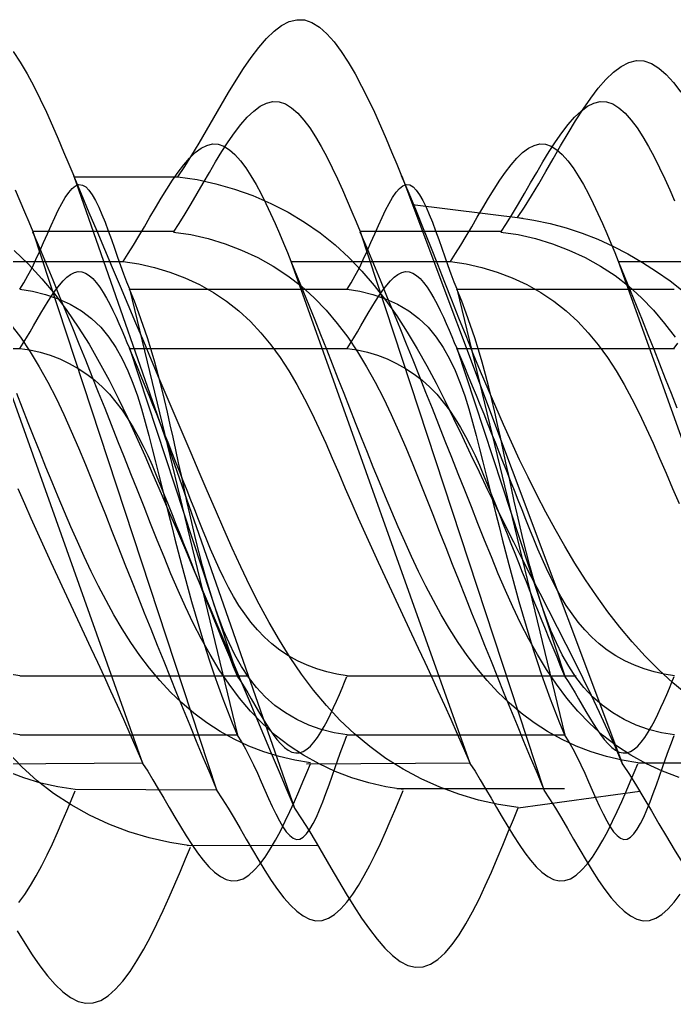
# Model space of a CAD drawing. Extents: x -395 to 1364, y -31 to 719.
# Drawn here: x 275.07 to 279.07, y 386.57 to 392.58 of the extents above; entities that cross this region are included whole.
import ezdxf

# ---------------------------------------------------------------- set-up
doc = ezdxf.new("R2010")
doc.units = 0
doc.layers.get('0').update_dxf_attribs({"linetype": 'CONTINUOUS'})

# ---------------------------------------------------------------- blocks, each defined once
blk = doc.blocks.new('*U60')
for p, q in [((14.3311, 2.0514), (15.6788, -1.8091)), ((14.3323, 2.0481), (14.9671, 2.0481)), ((16.3349, 2.0514), (17.6825, -1.5389)), ((16.3996, 1.879), (17.0739, 1.7947)), ((14.0787, 1.7154), (14.9462, 1.716)), ((14.0796, 1.7132), (15.2033, -1.6965)), ((16.0787, 1.7155), (16.9462, 1.7162)), ((16.0796, 1.7134), (17.2033, -1.6963)), ((13.6574, 1.5336), (14.751, -1.5335)), ((13.6584, 1.531), (14.6344, 1.531)), ((15.6574, 1.5336), (16.751, -1.5335)), ((15.6584, 1.531), (16.6344, 1.531)), ((17.6574, 1.5336), (18.751, -1.5335)), ((17.6584, 1.531), (18.6344, 1.531)), ((14.67, 1.363), (15.33, -1.3621)), ((14.6707, 1.3614), (15.9978, 1.3614)), ((16.67, 1.3631), (17.33, -1.362)), ((16.6707, 1.3615), (17.9978, 1.3615)), ((12.6707, 1), (14, 1)), ((14.67, 1.0016), (15.3302, -1.0016)), ((14.6707, 1), (16, 1)), ((16.67, 1.0016), (17.3302, -1.0016)), ((16.6707, 1), (18, 1)), ((14, -1.0003), (15.3993, -0.9999)), ((16, -1.0003), (17.3993, -0.9999)), ((14, -1.3606), (15.3274, -1.3605)), ((16, -1.3605), (17.3274, -1.3605)), ((13.7519, -1.5381), (14.7502, -1.531)), ((15.7519, -1.5381), (16.7502, -1.531)), ((17.7768, -1.531), (18.7768, -1.531)), ((15.2021, -1.6988), (14.3395, -1.6951)), ((16.3046, -1.6887), (17.328, -1.688)), ((17.0462, -1.8058), (17.789, -1.7054)), ((15.0236, -2.0356), (15.82, -2.0346))]:
    blk.add_line(p, q)
for points in [[(13.9603, 2.8143), (14.0031, 2.7489), (14.0449, 2.6777), (14.0856, 2.6019), (14.1251, 2.5228), (14.1632, 2.4418), (14.1999, 2.3602), (14.235, 2.2794), (14.2685, 2.2007), (14.3001, 2.1254), (14.3297, 2.0548)], [(14.9671, 2.0481), (15.0096, 2.1116), (15.0526, 2.1806), (15.0963, 2.2539), (15.1405, 2.33), (15.1852, 2.4079), (15.2304, 2.4861), (15.2759, 2.5634), (15.3217, 2.6385), (15.3678, 2.7102), (15.4141, 2.7772), (15.4606, 2.8381), (15.5072, 2.8917), (15.5538, 2.9368), (15.6004, 2.972), (15.6469, 2.9961), (15.6933, 3.0077), (15.7394, 3.0057), (15.7854, 2.9899), (15.8309, 2.9615), (15.8759, 2.9219), (15.9203, 2.8724), (15.964, 2.8143), (16.0068, 2.7489), (16.0486, 2.6777), (16.0893, 2.6019), (16.1288, 2.5228), (16.167, 2.4418), (16.2037, 2.3602), (16.2388, 2.2794), (16.2722, 2.2007), (16.3038, 2.1254), (16.3335, 2.0548)], [(17.0416, 1.7987), (17.084, 1.8623), (17.1271, 1.9313), (17.1708, 2.0045), (17.215, 2.0807), (17.2597, 2.1585), (17.3048, 2.2367), (17.3504, 2.314), (17.3962, 2.3892), (17.4423, 2.4609), (17.4886, 2.5278), (17.5351, 2.5887), (17.5816, 2.6424), (17.6282, 2.6874), (17.6748, 2.7226), (17.7213, 2.7467), (17.7677, 2.7584), (17.8139, 2.7564), (17.8598, 2.7405), (17.9054, 2.7122), (17.9504, 2.6725), (17.9948, 2.623), (18.0385, 2.5649)], [(13.9716, 1.9677), (14.0008, 1.9003), (14.0286, 1.8348), (14.0549, 1.772), (14.0796, 1.7132)], [(14.9393, 1.7106), (14.9746, 1.7635), (15.0105, 1.821), (15.047, 1.8819), (15.0839, 1.9453), (15.1213, 2.01), (15.1591, 2.0751), (15.1971, 2.1394), (15.2355, 2.2018), (15.2741, 2.2614), (15.3128, 2.317), (15.3517, 2.3675), (15.3907, 2.412), (15.4297, 2.4494), (15.4686, 2.4786), (15.5075, 2.4984), (15.5463, 2.508), (15.5848, 2.5061), (15.6232, 2.4928), (15.6611, 2.469), (15.6987, 2.4359), (15.7357, 2.3946), (15.7721, 2.3461), (15.8077, 2.2917), (15.8425, 2.2323), (15.8764, 2.1691), (15.9093, 2.1032), (15.941, 2.0357), (15.9716, 1.9678), (16.0008, 1.9005), (16.0286, 1.8349), (16.0549, 1.7722), (16.0796, 1.7134)], [(16.9393, 1.7107), (16.9746, 1.7636), (17.0105, 1.8211), (17.047, 1.882), (17.0839, 1.9454), (17.1213, 2.0102), (17.1591, 2.0752), (17.1971, 2.1395), (17.2355, 2.2019), (17.2741, 2.2615), (17.3128, 2.3171), (17.3517, 2.3677), (17.3907, 2.4122), (17.4297, 2.4495), (17.4686, 2.4787), (17.5075, 2.4986), (17.5463, 2.5081), (17.5848, 2.5063), (17.6232, 2.4929), (17.6611, 2.4692), (17.6987, 2.4361), (17.7357, 2.3947), (17.7721, 2.3463), (17.8077, 2.2918), (17.8425, 2.2324), (17.8764, 2.1692), (17.9093, 2.1033), (17.941, 2.0359), (17.9716, 1.9679), (18.0008, 1.9006)], [(14.6316, 1.531), (14.6634, 1.5786), (14.6957, 1.6303), (14.7285, 1.6852), (14.7617, 1.7422), (14.7953, 1.8004), (14.8293, 1.8589), (14.8635, 1.9167), (14.898, 1.9729), (14.9328, 2.0265), (14.9676, 2.0765), (15.0026, 2.122), (15.0376, 2.162), (15.0727, 2.1956), (15.1077, 2.2219), (15.1427, 2.2397), (15.1776, 2.2483), (15.2123, 2.2467), (15.2468, 2.2347), (15.2809, 2.2133), (15.3147, 2.1835), (15.348, 2.1463), (15.3807, 2.1027), (15.4128, 2.0537), (15.4441, 2.0003), (15.4746, 1.9435), (15.5041, 1.8842), (15.5327, 1.8235), (15.5602, 1.7624), (15.5865, 1.7019), (15.6115, 1.6429), (15.6352, 1.5864), (15.6574, 1.5336)], [(16.6316, 1.531), (16.6634, 1.5786), (16.6957, 1.6303), (16.7285, 1.6852), (16.7617, 1.7422), (16.7953, 1.8004), (16.8293, 1.8589), (16.8635, 1.9167), (16.898, 1.9729), (16.9328, 2.0265), (16.9676, 2.0765), (17.0026, 2.122), (17.0376, 2.162), (17.0727, 2.1956), (17.1077, 2.2219), (17.1427, 2.2397), (17.1776, 2.2483), (17.2123, 2.2467), (17.2468, 2.2347), (17.2809, 2.2133), (17.3147, 2.1835), (17.348, 2.1463), (17.3807, 2.1027), (17.4128, 2.0537), (17.4441, 2.0003), (17.4746, 1.9435), (17.5041, 1.8842), (17.5327, 1.8235), (17.5602, 1.7624), (17.5865, 1.7019), (17.6115, 1.6429), (17.6352, 1.5864), (17.6574, 1.5336)], [(15.0442, -2.038), (14.9171, -2.0187), (14.7908, -1.9901), (14.6663, -1.9524), (14.5446, -1.906), (14.4268, -1.8514), (14.3138, -1.7887), (14.2067, -1.7183), (14.1064, -1.6406), (14.0128, -1.5562), (13.9253, -1.4654)], [(13.9651, 1.5975), (14.0531, 1.5136), (14.136, 1.4244), (14.214, 1.3305), (14.2878, 1.2323), (14.3574, 1.1302), (14.4235, 1.0248), (14.4862, 0.9164), (14.5461, 0.8055), (14.6034, 0.6926), (14.6585, 0.5781), (14.7118, 0.4625), (14.7636, 0.3463), (14.8143, 0.2298), (14.8644, 0.1137), (14.914, -0.0019), (14.9632, -0.1169), (15.012, -0.2314), (15.0606, -0.3455), (15.1089, -0.4591), (15.1569, -0.5724), (15.2047, -0.6855), (15.2524, -0.7982), (15.3, -0.9108), (15.3475, -1.0233), (15.3949, -1.1357), (15.4423, -1.2481), (15.4897, -1.3606), (15.5371, -1.4731), (15.5847, -1.5858), (15.6324, -1.6988), (15.6802, -1.8119)], [(17.0465, -1.8052), (16.9244, -1.7868), (16.8031, -1.7595), (16.6835, -1.7239), (16.5663, -1.6803), (16.4523, -1.629), (16.3425, -1.5704), (16.2375, -1.5049), (16.1382, -1.4328), (16.0448, -1.3546), (15.9568, -1.2707), (15.874, -1.1816), (15.7959, -1.0877), (15.7222, -0.9894), (15.6525, -0.8874), (15.5864, -0.7819), (15.5237, -0.6735), (15.4638, -0.5626), (15.4066, -0.4497), (15.3514, -0.3352), (15.2982, -0.2196), (15.2463, -0.1034), (15.1956, 0.013), (15.1456, 0.1292), (15.096, 0.2448), (15.0468, 0.3598), (14.9979, 0.4743), (14.9493, 0.5884), (14.9011, 0.702), (14.853, 0.8153), (14.8052, 0.9283), (14.7575, 1.0411), (14.7099, 1.1537), (14.6625, 1.2662), (14.6151, 1.3786), (14.5677, 1.491), (14.5203, 1.6035), (14.4728, 1.716), (14.4252, 1.8287), (14.3776, 1.9416), (14.3297, 2.0548)], [(14.9671, 2.0481), (15.0833, 2.0308), (15.1988, 2.0056), (15.313, 1.9729), (15.425, 1.9328), (15.5341, 1.8858), (15.6396, 1.832), (15.7406, 1.7717), (15.8364, 1.7052), (15.9265, 1.6328), (16.0112, 1.5549), (16.0909, 1.4721), (16.1661, 1.3846), (16.2371, 1.293), (16.3044, 1.1977), (16.3683, 1.0991), (16.4292, 0.9977), (16.4875, 0.8939), (16.5437, 0.7881), (16.5982, 0.6808), (16.6513, 0.5724), (16.7034, 0.4634), (16.755, 0.3541), (16.8065, 0.2451), (16.8582, 0.1367), (16.9105, 0.0293), (16.9633, -0.0771), (17.0166, -0.1827), (17.07, -0.2876), (17.1237, -0.392), (17.1773, -0.4959), (17.2308, -0.5995), (17.284, -0.703), (17.3368, -0.8065), (17.389, -0.9101), (17.4406, -1.0139), (17.4914, -1.1182), (17.5413, -1.2229), (17.5901, -1.3284), (17.6377, -1.4346), (17.684, -1.5418)], [(18.0814, -1.1188), (17.9909, -1.0436), (17.9042, -0.964), (17.8213, -0.8803), (17.7419, -0.7929), (17.6659, -0.7022), (17.5931, -0.6084), (17.5234, -0.5119), (17.4565, -0.4129), (17.3924, -0.3119), (17.3307, -0.2092), (17.2714, -0.1051), (17.2143, 0.0002), (17.1592, 0.1062), (17.1059, 0.2127), (17.0543, 0.3196), (17.0043, 0.4269), (16.9556, 0.5344), (16.9081, 0.6423), (16.8617, 0.7504), (16.8163, 0.8588), (16.7716, 0.9673), (16.7275, 1.076), (16.6839, 1.1848), (16.6406, 1.2937), (16.5975, 1.4026), (16.5543, 1.5115), (16.5111, 1.6203), (16.4675, 1.7291), (16.4235, 1.8379), (16.3788, 1.9464), (16.3335, 2.0548)], [(14, 1.3614), (14.0255, 1.4009), (14.0505, 1.4449), (14.0751, 1.4924), (14.0992, 1.5425), (14.1228, 1.5942), (14.1461, 1.6466), (14.169, 1.6987), (14.1915, 1.7496), (14.2137, 1.7984), (14.2356, 1.844), (14.2573, 1.8857), (14.2786, 1.9223), (14.2998, 1.953), (14.3207, 1.9769), (14.3415, 1.9929), (14.3621, 2.0002), (14.3826, 1.9978), (14.403, 1.986), (14.4232, 1.9657), (14.4433, 1.9378), (14.4632, 1.9034), (14.483, 1.8633), (14.5026, 1.8185), (14.522, 1.77), (14.5412, 1.7188), (14.5603, 1.6657), (14.5791, 1.6118), (14.5978, 1.558), (14.6162, 1.5053), (14.6344, 1.4546), (14.6523, 1.4068), (14.67, 1.363)], [(16, 1.3615), (16.0255, 1.401), (16.0505, 1.445), (16.0751, 1.4925), (16.0992, 1.5426), (16.1228, 1.5943), (16.1461, 1.6467), (16.169, 1.6988), (16.1915, 1.7497), (16.2137, 1.7985), (16.2356, 1.8441), (16.2573, 1.8858), (16.2786, 1.9224), (16.2998, 1.9531), (16.3207, 1.977), (16.3415, 1.993), (16.3621, 2.0003), (16.3826, 1.9979), (16.403, 1.9861), (16.4232, 1.9658), (16.4433, 1.9379), (16.4632, 1.9035), (16.483, 1.8634), (16.5026, 1.8186), (16.522, 1.7701), (16.5412, 1.7189), (16.5603, 1.6658), (16.5791, 1.6119), (16.5978, 1.5581), (16.6162, 1.5054), (16.6344, 1.4547), (16.6523, 1.4069), (16.67, 1.3631)], [(17.0416, 1.7987), (17.1418, 1.784), (17.2412, 1.763), (17.3394, 1.7362), (17.4363, 1.7037), (17.5315, 1.6661), (17.6249, 1.6236), (17.7161, 1.5766), (17.8048, 1.5254), (17.8909, 1.4703), (17.9741, 1.4117), (18.0545, 1.3499)], [(14.3395, -1.6951), (14.2336, -1.679), (14.1283, -1.6551), (14.0245, -1.6237), (13.923, -1.5851)], [(13.9403, 1.1526), (14.004, 1.0679), (14.0637, 0.9793), (14.1197, 0.8874), (14.1725, 0.7926), (14.2224, 0.6953), (14.2699, 0.596), (14.3152, 0.4952), (14.3587, 0.3933), (14.401, 0.2909), (14.4422, 0.1883), (14.4829, 0.086), (14.5233, -0.0157), (14.5634, -0.1169), (14.6033, -0.2174), (14.6429, -0.3175), (14.6825, -0.4172), (14.722, -0.5164), (14.7614, -0.6153), (14.8007, -0.7139), (14.8401, -0.8123), (14.8796, -0.9104), (14.9191, -1.0084), (14.9588, -1.1063), (14.9987, -1.2041), (15.0388, -1.3018), (15.0791, -1.3996), (15.1198, -1.4975), (15.1607, -1.5955), (15.2021, -1.6937)], [(16.3437, -1.6937), (16.2377, -1.6776), (16.1324, -1.6537), (16.0286, -1.6223), (15.9271, -1.5836), (15.8289, -1.538), (15.7347, -1.4858), (15.6454, -1.4271), (15.5618, -1.3623), (15.4837, -1.2919), (15.4108, -1.2162), (15.3426, -1.1358), (15.2789, -1.0511), (15.2192, -0.9626), (15.1632, -0.8706), (15.1104, -0.7758), (15.0605, -0.6785), (15.0131, -0.5792), (14.9678, -0.4784), (14.9242, -0.3766), (14.882, -0.2741), (14.8407, -0.1715), (14.8, -0.0692), (14.7596, 0.0325), (14.7195, 0.1336), (14.6797, 0.2342), (14.64, 0.3343), (14.6004, 0.4339), (14.561, 0.5332), (14.5216, 0.6321), (14.4822, 0.7307), (14.4428, 0.829), (14.4033, 0.9272), (14.3638, 1.0252), (14.3241, 1.123), (14.2842, 1.2208), (14.2441, 1.3186), (14.2038, 1.4164), (14.1632, 1.5143), (14.1222, 1.6123), (14.0808, 1.7104)], [(14.9393, 1.7106), (15.0452, 1.6945), (15.1505, 1.6706), (15.2543, 1.6392), (15.3558, 1.6005), (15.454, 1.5549), (15.5482, 1.5027), (15.6375, 1.444), (15.7211, 1.3792), (15.7992, 1.3088), (15.8722, 1.2331), (15.9403, 1.1527), (16.004, 1.068), (16.0637, 0.9794), (16.1197, 0.8875), (16.1725, 0.7927), (16.2224, 0.6954), (16.2699, 0.5961), (16.3152, 0.4953), (16.3587, 0.3935), (16.401, 0.291), (16.4422, 0.1884), (16.4829, 0.0861), (16.5233, -0.0156), (16.5634, -0.1167), (16.6033, -0.2173), (16.6429, -0.3174), (16.6825, -0.417), (16.722, -0.5163), (16.7614, -0.6152), (16.8007, -0.7138), (16.8401, -0.8121), (16.8796, -0.9103), (16.9191, -1.0083), (16.9588, -1.1061), (16.9987, -1.2039), (17.0388, -1.3017), (17.0791, -1.3995), (17.1198, -1.4974), (17.1607, -1.5954), (17.2021, -1.6936)], [(18.0286, -1.6221), (17.9271, -1.5835), (17.8289, -1.5379), (17.7347, -1.4856), (17.6454, -1.427), (17.5618, -1.3622), (17.4837, -1.2918), (17.4108, -1.2161), (17.3426, -1.1357), (17.2789, -1.051), (17.2192, -0.9624), (17.1632, -0.8705), (17.1104, -0.7757), (17.0605, -0.6784), (17.0131, -0.5791), (16.9678, -0.4783), (16.9242, -0.3764), (16.882, -0.274), (16.8407, -0.1714), (16.8, -0.0691), (16.7596, 0.0326), (16.7195, 0.1337), (16.6797, 0.2343), (16.64, 0.3344), (16.6004, 0.4341), (16.561, 0.5333), (16.5216, 0.6322), (16.4822, 0.7308), (16.4428, 0.8292), (16.4033, 0.9273), (16.3638, 1.0253), (16.3241, 1.1232), (16.2842, 1.221), (16.2441, 1.3187), (16.2038, 1.4165), (16.1632, 1.5144), (16.1222, 1.6124), (16.0808, 1.7106)], [(16.9393, 1.7107), (17.0452, 1.6946), (17.1505, 1.6707), (17.2543, 1.6393), (17.3558, 1.6006), (17.454, 1.5551), (17.5482, 1.5028), (17.6375, 1.4441), (17.7211, 1.3794), (17.7992, 1.3089), (17.8722, 1.2333), (17.9403, 1.1528), (18.004, 1.0681)], [(13.9888, 0.1448), (14.0283, 0.0532), (14.0681, -0.0376), (14.1083, -0.1276), (14.1487, -0.217), (14.1893, -0.3057), (14.23, -0.394), (14.2709, -0.4818), (14.3118, -0.5693), (14.3527, -0.6565), (14.3935, -0.7435), (14.4343, -0.8304), (14.4748, -0.9172), (14.5152, -1.0041), (14.5553, -1.0912), (14.5951, -1.1784), (14.6345, -1.2659), (14.6735, -1.3538), (14.712, -1.4421), (14.75, -1.531)], [(15.7768, -1.531), (15.6806, -1.5161), (15.5852, -1.4939), (15.4914, -1.4647), (15.3995, -1.429), (15.3104, -1.3871), (15.2245, -1.3395), (15.1424, -1.2865), (15.0647, -1.2285), (14.9912, -1.1659), (14.9217, -1.0991), (14.856, -1.0283), (14.7938, -0.954), (14.7349, -0.8764), (14.679, -0.7959), (14.6259, -0.7129), (14.5754, -0.6277), (14.5273, -0.5406), (14.4812, -0.4521), (14.437, -0.3623), (14.3943, -0.2717), (14.3531, -0.1807), (14.3129, -0.0895), (14.2737, 0.0015), (14.2353, 0.0924), (14.1976, 0.1831), (14.1605, 0.2737), (14.124, 0.3641), (14.0879, 0.4544), (14.0522, 0.5446), (14.0168, 0.6346), (13.9816, 0.7246)], [(14.6316, 1.531), (14.7278, 1.5164), (14.8234, 1.4947), (14.9177, 1.4661), (15.0097, 1.4309), (15.0988, 1.3893), (15.1839, 1.3416), (15.2643, 1.2879), (15.3393, 1.2286), (15.4091, 1.1641), (15.4741, 1.0947), (15.5346, 1.021), (15.5911, 0.9434), (15.6441, 0.8624), (15.6939, 0.7784), (15.7409, 0.6919), (15.7856, 0.6033), (15.8284, 0.513), (15.8697, 0.4216), (15.9099, 0.3294), (15.9495, 0.237), (15.9888, 0.1448), (16.0283, 0.0532), (16.0681, -0.0376), (16.1083, -0.1276), (16.1487, -0.217), (16.1893, -0.3057), (16.23, -0.394), (16.2709, -0.4818), (16.3118, -0.5693), (16.3527, -0.6565), (16.3935, -0.7435), (16.4343, -0.8304), (16.4748, -0.9172), (16.5152, -1.0041), (16.5553, -1.0912), (16.5951, -1.1784), (16.6345, -1.2659), (16.6735, -1.3538), (16.712, -1.4421), (16.75, -1.531)], [(17.7768, -1.531), (17.6806, -1.5161), (17.5852, -1.4939), (17.4914, -1.4647), (17.3995, -1.429), (17.3104, -1.3871), (17.2245, -1.3395), (17.1424, -1.2865), (17.0647, -1.2285), (16.9912, -1.1659), (16.9217, -1.0991), (16.856, -1.0283), (16.7938, -0.954), (16.7349, -0.8764), (16.679, -0.7959), (16.6259, -0.7129), (16.5754, -0.6277), (16.5273, -0.5406), (16.4812, -0.4521), (16.437, -0.3623), (16.3943, -0.2717), (16.3531, -0.1807), (16.3129, -0.0895), (16.2737, 0.0015), (16.2353, 0.0924), (16.1976, 0.1831), (16.1605, 0.2737), (16.124, 0.3641), (16.0879, 0.4544), (16.0522, 0.5446), (16.0168, 0.6346), (15.9816, 0.7246), (15.9464, 0.8144), (15.9113, 0.9042), (15.8761, 0.9939), (15.8408, 1.0836), (15.8052, 1.1731), (15.7692, 1.2627), (15.7328, 1.3521), (15.6959, 1.4416), (15.6584, 1.531)], [(16.6316, 1.531), (16.7278, 1.5164), (16.8234, 1.4947), (16.9177, 1.4661), (17.0097, 1.4309), (17.0988, 1.3893), (17.1839, 1.3416), (17.2643, 1.2879), (17.3393, 1.2286), (17.4091, 1.1641), (17.4741, 1.0947), (17.5346, 1.021), (17.5911, 0.9434), (17.6441, 0.8624), (17.6939, 0.7784), (17.7409, 0.6919), (17.7856, 0.6033), (17.8284, 0.513), (17.8697, 0.4216), (17.9099, 0.3294), (17.9495, 0.237), (17.9888, 0.1448), (18.0283, 0.0532)], [(18.0168, 0.6346), (17.9816, 0.7246), (17.9464, 0.8144), (17.9113, 0.9042), (17.8761, 0.9939), (17.8408, 1.0836), (17.8052, 1.1731), (17.7692, 1.2627), (17.7328, 1.3521), (17.6959, 1.4416), (17.6584, 1.531)], [(14, 1), (14.0208, 1.0311), (14.0419, 1.0648), (14.0633, 1.1007), (14.085, 1.1379), (14.107, 1.1759), (14.1291, 1.2141), (14.1515, 1.2519), (14.174, 1.2886), (14.1967, 1.3236), (14.2195, 1.3563), (14.2423, 1.386), (14.2652, 1.4121), (14.2881, 1.4341), (14.311, 1.4512), (14.3339, 1.4629), (14.3566, 1.4685), (14.3793, 1.4674), (14.4018, 1.4596), (14.4241, 1.4456), (14.4462, 1.4262), (14.4679, 1.4019), (14.4893, 1.3734), (14.5102, 1.3414), (14.5307, 1.3065), (14.5506, 1.2694), (14.5699, 1.2307), (14.5886, 1.191), (14.6065, 1.1511), (14.6237, 1.1116), (14.64, 1.073), (14.6555, 1.0362), (14.67, 1.0016)], [(16, 1), (16.0208, 1.0311), (16.0419, 1.0648), (16.0633, 1.1007), (16.085, 1.1379), (16.107, 1.1759), (16.1291, 1.2141), (16.1515, 1.2519), (16.174, 1.2886), (16.1967, 1.3236), (16.2195, 1.3563), (16.2423, 1.386), (16.2652, 1.4121), (16.2881, 1.4341), (16.311, 1.4512), (16.3339, 1.4629), (16.3566, 1.4685), (16.3793, 1.4674), (16.4018, 1.4596), (16.4241, 1.4456), (16.4462, 1.4262), (16.4679, 1.4019), (16.4893, 1.3734), (16.5102, 1.3414), (16.5307, 1.3065), (16.5506, 1.2694), (16.5699, 1.2307), (16.5886, 1.191), (16.6065, 1.1511), (16.6237, 1.1116), (16.64, 1.073), (16.6555, 1.0362), (16.67, 1.0016)], [(17.9993, 1.0016), (18.0201, 1.0327)], [(14, -1.3606), (13.9209, -1.3478)], [(14, 1.3614), (14.0791, 1.3488), (14.1577, 1.3292), (14.2344, 1.3027), (14.3078, 1.2692), (14.3765, 1.229), (14.439, 1.182), (14.4947, 1.1286), (14.5442, 1.0693), (14.5881, 1.005), (14.6269, 0.9363), (14.6613, 0.8637), (14.6919, 0.7881), (14.7193, 0.71), (14.7442, 0.6302), (14.7671, 0.5493), (14.7886, 0.4679), (14.8094, 0.3868), (14.8298, 0.3063), (14.85, 0.2263), (14.8698, 0.1469), (14.8896, 0.068), (14.9092, -0.0104), (14.9288, -0.0883), (14.9485, -0.1657), (14.9683, -0.2427), (14.9883, -0.3193), (15.0086, -0.3955), (15.0292, -0.4713), (15.0503, -0.5468), (15.0718, -0.622), (15.0939, -0.6968), (15.1166, -0.7714), (15.14, -0.8457), (15.1641, -0.9198), (15.1891, -0.9936), (15.2151, -1.0673), (15.242, -1.1408), (15.2699, -1.2141), (15.299, -1.2874), (15.3293, -1.3605)], [(16, -1.3605), (15.9209, -1.3477), (15.8426, -1.3277), (15.7661, -1.3007), (15.6927, -1.267), (15.6233, -1.2268), (15.559, -1.1805), (15.5004, -1.1283), (15.4471, -1.0708), (15.3987, -1.0086), (15.3548, -0.9422), (15.315, -0.8722), (15.2789, -0.7992), (15.2461, -0.7237), (15.2162, -0.6463), (15.1889, -0.5675), (15.1636, -0.4879), (15.14, -0.408), (15.1178, -0.3283), (15.0968, -0.2488), (15.0768, -0.1694), (15.0578, -0.0903), (15.0395, -0.0114), (15.0218, 0.0672), (15.0046, 0.1456), (14.9877, 0.2238), (14.9709, 0.3017), (14.9542, 0.3794), (14.9373, 0.4568), (14.9202, 0.5339), (14.9026, 0.6107), (14.8844, 0.6872), (14.8656, 0.7634), (14.8458, 0.8393), (14.8251, 0.9149), (14.8031, 0.9902), (14.7799, 1.0651), (14.7551, 1.1397), (14.7288, 1.214), (14.7007, 1.2879), (14.6707, 1.3614)], [(16, 1.3615), (16.0791, 1.3489), (16.1577, 1.3293), (16.2344, 1.3028), (16.3078, 1.2693), (16.3765, 1.2291), (16.439, 1.1821), (16.4947, 1.1286), (16.5442, 1.0694), (16.5881, 1.0051), (16.6269, 0.9364), (16.6613, 0.8638), (16.6919, 0.7882), (16.7193, 0.7101), (16.7442, 0.6303), (16.7671, 0.5493), (16.7886, 0.468), (16.8094, 0.3869), (16.8298, 0.3063), (16.85, 0.2264), (16.8698, 0.147), (16.8896, 0.0681), (16.9092, -0.0103), (16.9288, -0.0882), (16.9485, -0.1656), (16.9683, -0.2426), (16.9883, -0.3192), (17.0086, -0.3954), (17.0292, -0.4713), (17.0503, -0.5467), (17.0718, -0.6219), (17.0939, -0.6967), (17.1166, -0.7713), (17.14, -0.8456), (17.1641, -0.9197), (17.1891, -0.9935), (17.2151, -1.0672), (17.242, -1.1407), (17.2699, -1.2141), (17.299, -1.2873), (17.3293, -1.3604)], [(18, -1.3604), (17.9209, -1.3476), (17.8426, -1.3276), (17.7661, -1.3007), (17.6927, -1.2669), (17.6233, -1.2268), (17.559, -1.1804), (17.5004, -1.1282), (17.4471, -1.0707), (17.3987, -1.0085), (17.3548, -0.9421), (17.315, -0.8722), (17.2789, -0.7992), (17.2461, -0.7237), (17.2162, -0.6462), (17.1889, -0.5674), (17.1636, -0.4878), (17.14, -0.4079), (17.1178, -0.3282), (17.0968, -0.2487), (17.0768, -0.1693), (17.0578, -0.0902), (17.0395, -0.0114), (17.0218, 0.0673), (17.0046, 0.1457), (16.9877, 0.2239), (16.9709, 0.3018), (16.9542, 0.3795), (16.9373, 0.4568), (16.9202, 0.534), (16.9026, 0.6108), (16.8844, 0.6873), (16.8656, 0.7635), (16.8458, 0.8394), (16.8251, 0.915), (16.8031, 0.9903), (16.7799, 1.0652), (16.7551, 1.1398), (16.7288, 1.2141), (16.7007, 1.2879), (16.6707, 1.3615)], [(14.0002, -1), (13.9379, -0.9905)], [(14, 1), (14.0623, 0.9905), (14.1241, 0.9765), (14.1851, 0.958), (14.2447, 0.9353), (14.3024, 0.9085), (14.3578, 0.8778), (14.4102, 0.8434), (14.4594, 0.8053), (14.5053, 0.7639), (14.5481, 0.7195), (14.5881, 0.6722), (14.6256, 0.6225), (14.6606, 0.5704), (14.6936, 0.5164), (14.7246, 0.4607), (14.7539, 0.4036), (14.7818, 0.3452), (14.8084, 0.286), (14.834, 0.2262), (14.8588, 0.166), (14.883, 0.1057), (14.9069, 0.0456), (14.9306, -0.0142), (14.9542, -0.0736), (14.9776, -0.1327), (15.001, -0.1915), (15.0242, -0.25), (15.0474, -0.3083), (15.0705, -0.3664), (15.0937, -0.4244), (15.1168, -0.4822), (15.14, -0.5398), (15.1632, -0.5974), (15.1865, -0.6549), (15.21, -0.7123), (15.2335, -0.7698), (15.2572, -0.8272), (15.2811, -0.8848), (15.3052, -0.9423), (15.3295, -1)], [(16.0002, -1), (15.9379, -0.9905), (15.876, -0.9765), (15.815, -0.958), (15.7554, -0.9353), (15.6977, -0.9085), (15.6424, -0.8778), (15.5899, -0.8434), (15.5408, -0.8053), (15.4949, -0.7639), (15.4521, -0.7195), (15.412, -0.6722), (15.3746, -0.6225), (15.3395, -0.5704), (15.3066, -0.5164), (15.2756, -0.4607), (15.2463, -0.4036), (15.2184, -0.3452), (15.1918, -0.286), (15.1662, -0.2262), (15.1414, -0.166), (15.1171, -0.1057), (15.0932, -0.0456), (15.0695, 0.0142), (15.046, 0.0736), (15.0225, 0.1327), (14.9992, 0.1915), (14.976, 0.25), (14.9528, 0.3083), (14.9296, 0.3664), (14.9065, 0.4244), (14.8834, 0.4822), (14.8602, 0.5398), (14.8369, 0.5974), (14.8136, 0.6549), (14.7902, 0.7123), (14.7667, 0.7698), (14.7429, 0.8272), (14.7191, 0.8848), (14.695, 0.9423), (14.6707, 1)], [(16, 1), (16.0623, 0.9905), (16.1241, 0.9765), (16.1851, 0.958), (16.2447, 0.9353), (16.3024, 0.9085), (16.3578, 0.8778), (16.4102, 0.8434), (16.4594, 0.8053), (16.5053, 0.7639), (16.5481, 0.7195), (16.5881, 0.6722), (16.6256, 0.6225), (16.6606, 0.5704), (16.6936, 0.5164), (16.7246, 0.4607), (16.7539, 0.4036), (16.7818, 0.3452), (16.8084, 0.286), (16.834, 0.2262), (16.8588, 0.166), (16.883, 0.1057), (16.9069, 0.0456), (16.9306, -0.0142), (16.9542, -0.0736), (16.9776, -0.1327), (17.001, -0.1915), (17.0242, -0.25), (17.0474, -0.3083), (17.0705, -0.3664), (17.0937, -0.4244), (17.1168, -0.4822), (17.14, -0.5398), (17.1632, -0.5974), (17.1865, -0.6549), (17.21, -0.7123), (17.2335, -0.7698), (17.2572, -0.8272), (17.2811, -0.8848), (17.3052, -0.9423), (17.3295, -1)], [(18.0002, -1), (17.9379, -0.9905), (17.876, -0.9765), (17.815, -0.958), (17.7554, -0.9353), (17.6977, -0.9085), (17.6424, -0.8778), (17.5899, -0.8434), (17.5408, -0.8053), (17.4949, -0.7639), (17.4521, -0.7195), (17.412, -0.6722), (17.3746, -0.6225), (17.3395, -0.5704), (17.3066, -0.5164), (17.2756, -0.4607), (17.2463, -0.4036), (17.2184, -0.3452), (17.1918, -0.286), (17.1662, -0.2262), (17.1414, -0.166), (17.1171, -0.1057), (17.0932, -0.0456), (17.0695, 0.0142), (17.046, 0.0736), (17.0225, 0.1327), (16.9992, 0.1915), (16.976, 0.25), (16.9528, 0.3083), (16.9296, 0.3664), (16.9065, 0.4244), (16.8834, 0.4822), (16.8602, 0.5398), (16.8369, 0.5974), (16.8136, 0.6549), (16.7902, 0.7123), (16.7667, 0.7698), (16.7429, 0.8272), (16.7191, 0.8848), (16.695, 0.9423), (16.6707, 1)], [(15.3295, -1.003), (15.3502, -1.0341), (15.3713, -1.0679), (15.3928, -1.1037), (15.4145, -1.1409), (15.4364, -1.179), (15.4586, -1.2172), (15.481, -1.2549), (15.5035, -1.2916), (15.5262, -1.3266), (15.5489, -1.3593), (15.5718, -1.389), (15.5947, -1.4152), (15.6176, -1.4371), (15.6405, -1.4542), (15.6633, -1.4659), (15.6861, -1.4715), (15.7088, -1.4704), (15.7313, -1.4626), (15.7536, -1.4486), (15.7757, -1.4292), (15.7974, -1.4049), (15.8188, -1.3764), (15.8397, -1.3444), (15.8602, -1.3095), (15.8801, -1.2724), (15.8994, -1.2337), (15.918, -1.1941), (15.936, -1.1541), (15.9531, -1.1146), (15.9695, -1.0761), (15.9849, -1.0392), (15.9995, -1.0047)], [(17.3295, -1.003), (17.3502, -1.0341), (17.3713, -1.0679), (17.3928, -1.1037), (17.4145, -1.1409), (17.4364, -1.179), (17.4586, -1.2172), (17.481, -1.2549), (17.5035, -1.2916), (17.5262, -1.3266), (17.5489, -1.3593), (17.5718, -1.389), (17.5947, -1.4152), (17.6176, -1.4371), (17.6405, -1.4542), (17.6633, -1.4659), (17.6861, -1.4715), (17.7088, -1.4704), (17.7313, -1.4626), (17.7536, -1.4486), (17.7757, -1.4292), (17.7974, -1.4049), (17.8188, -1.3764), (17.8397, -1.3444), (17.8602, -1.3095), (17.8801, -1.2724), (17.8994, -1.2337), (17.918, -1.1941), (17.936, -1.1541), (17.9531, -1.1146), (17.9695, -1.0761), (17.9849, -1.0392), (17.9995, -1.0047)], [(15.3293, -1.3635), (15.3547, -1.4029), (15.3797, -1.4467), (15.4042, -1.494), (15.4282, -1.5439), (15.4519, -1.5953), (15.4751, -1.6474), (15.498, -1.6993), (15.5205, -1.75), (15.5427, -1.7985), (15.5647, -1.8439), (15.5863, -1.8854), (15.6077, -1.9218), (15.6289, -1.9524), (15.6499, -1.9761), (15.6707, -1.9921), (15.6913, -1.9993), (15.7119, -1.9969), (15.7323, -1.9852), (15.7525, -1.965), (15.7726, -1.9373), (15.7926, -1.903), (15.8124, -1.8631), (15.832, -1.8186), (15.8515, -1.7704), (15.8707, -1.7194), (15.8898, -1.6666), (15.9086, -1.6129), (15.9272, -1.5594), (15.9456, -1.5068), (15.9638, -1.4563), (15.9817, -1.4088), (15.9993, -1.3652)], [(17.3293, -1.3634), (17.3547, -1.4028), (17.3797, -1.4466), (17.4042, -1.4939), (17.4282, -1.5438), (17.4519, -1.5952), (17.4751, -1.6474), (17.498, -1.6992), (17.5205, -1.7499), (17.5427, -1.7984), (17.5647, -1.8439), (17.5863, -1.8853), (17.6077, -1.9217), (17.6289, -1.9523), (17.6499, -1.976), (17.6707, -1.992), (17.6913, -1.9992), (17.7119, -1.9969), (17.7323, -1.9851), (17.7525, -1.9649), (17.7726, -1.9372), (17.7926, -1.9029), (17.8124, -1.8631), (17.832, -1.8185), (17.8515, -1.7703), (17.8707, -1.7193), (17.8898, -1.6665), (17.9086, -1.6128), (17.9272, -1.5593), (17.9456, -1.5068), (17.9638, -1.4563), (17.9817, -1.4087), (17.9993, -1.3651)], [(14.75, -1.5356), (14.7818, -1.5832), (14.8141, -1.6349), (14.8469, -1.6897), (14.8801, -1.7467), (14.9137, -1.805), (14.9477, -1.8635), (14.9819, -1.9213), (15.0164, -1.9775), (15.0511, -2.031), (15.086, -2.0811), (15.121, -2.1266), (15.156, -2.1666), (15.1911, -2.2002), (15.2261, -2.2264), (15.2611, -2.2443), (15.296, -2.2529), (15.3307, -2.2512), (15.3652, -2.2392), (15.3993, -2.2178), (15.4331, -2.1881), (15.4664, -2.1509), (15.4991, -2.1073), (15.5312, -2.0583), (15.5625, -2.0049), (15.593, -1.948), (15.6225, -1.8888), (15.6511, -1.8281), (15.6786, -1.767), (15.7049, -1.7064), (15.7299, -1.6474), (15.7535, -1.591), (15.7758, -1.5381)], [(16.75, -1.5356), (16.7818, -1.5832), (16.8141, -1.6349), (16.8469, -1.6897), (16.8801, -1.7467), (16.9137, -1.805), (16.9477, -1.8635), (16.9819, -1.9213), (17.0164, -1.9775), (17.0511, -2.031), (17.086, -2.0811), (17.121, -2.1266), (17.156, -2.1666), (17.1911, -2.2002), (17.2261, -2.2264), (17.2611, -2.2443), (17.296, -2.2529), (17.3307, -2.2512), (17.3652, -2.2392), (17.3993, -2.2178), (17.4331, -2.1881), (17.4664, -2.1509), (17.4991, -2.1073), (17.5312, -2.0583), (17.5625, -2.0049), (17.593, -1.948), (17.6225, -1.8888), (17.6511, -1.8281), (17.6786, -1.767), (17.7049, -1.7064), (17.7299, -1.6474), (17.7535, -1.591), (17.7758, -1.5381)], [(17.6825, -1.5389), (17.7256, -1.6032), (17.7694, -1.6731), (17.814, -1.7473), (17.8593, -1.8245), (17.9051, -1.9033), (17.9515, -1.9825), (17.9982, -2.0609), (18.0453, -2.137)], [(13.9944, -2.3843), (14.0308, -2.3358), (14.0664, -2.2814), (14.1013, -2.222), (14.1351, -2.1588), (14.168, -2.0929), (14.1998, -2.0255), (14.2303, -1.9575), (14.2595, -1.8902), (14.2873, -1.8246), (14.3137, -1.7619), (14.3384, -1.7031)], [(15.2021, -1.6988), (15.2374, -1.7517), (15.2734, -1.8092), (15.3098, -1.8702), (15.3468, -1.9335), (15.3841, -1.9983), (15.4219, -2.0633), (15.46, -2.1276), (15.4983, -2.19), (15.5369, -2.2496), (15.5757, -2.3052), (15.6145, -2.3558), (15.6535, -2.4003), (15.6925, -2.4377), (15.7314, -2.4668), (15.7703, -2.4867), (15.8091, -2.4962), (15.8477, -2.4944), (15.886, -2.481), (15.924, -2.4573), (15.9615, -2.4242), (15.9985, -2.3828), (16.0349, -2.3344), (16.0706, -2.2799), (16.1054, -2.2205), (16.1393, -2.1573), (16.1721, -2.0915), (16.2039, -2.024), (16.2344, -1.956), (16.2636, -1.8887), (16.2915, -1.8231), (16.3178, -1.7604), (16.3425, -1.7016)], [(17.2021, -1.6987), (17.2374, -1.7516), (17.2734, -1.8091), (17.3098, -1.87), (17.3468, -1.9334), (17.3841, -1.9981), (17.4219, -2.0632), (17.46, -2.1275), (17.4983, -2.1899), (17.5369, -2.2495), (17.5757, -2.3051), (17.6145, -2.3557), (17.6535, -2.4002), (17.6925, -2.4375), (17.7314, -2.4667), (17.7703, -2.4865), (17.8091, -2.4961), (17.8477, -2.4942), (17.886, -2.4809), (17.924, -2.4571), (17.9615, -2.424), (17.9985, -2.3827), (18.0349, -2.3342)], [(15.6788, -1.8091), (15.7218, -1.8734), (15.7657, -1.9433), (15.8103, -2.0175), (15.8556, -2.0946), (15.9014, -2.1735), (15.9477, -2.2527), (15.9945, -2.331), (16.0415, -2.4072), (16.0888, -2.4797), (16.1362, -2.5475), (16.1837, -2.6092), (16.2311, -2.6635), (16.2784, -2.709), (16.3255, -2.7446), (16.3723, -2.7688), (16.4188, -2.7804), (16.4647, -2.7782), (16.5101, -2.7618), (16.5549, -2.7325), (16.599, -2.6917), (16.6423, -2.6408), (16.6848, -2.5812), (16.7263, -2.5141), (16.7669, -2.4411), (16.8064, -2.3634), (16.8447, -2.2825), (16.8818, -2.1997), (16.9175, -2.1164), (16.952, -2.034), (16.9849, -1.9539), (17.0164, -1.8773), (17.0462, -1.8058)], [(13.9843, -2.5585), (14.0303, -2.6334), (14.0766, -2.7048), (14.1231, -2.7715), (14.1697, -2.8322), (14.2164, -2.8855), (14.2632, -2.9303), (14.3099, -2.9653), (14.3566, -2.9891), (14.403, -3.0006), (14.4493, -2.9984), (14.4953, -2.9824), (14.5408, -2.9539), (14.5859, -2.9142), (14.6303, -2.8646), (14.6739, -2.8065), (14.7166, -2.7411), (14.7584, -2.6699), (14.799, -2.5941), (14.8385, -2.5151), (14.8765, -2.4342), (14.9132, -2.3527), (14.9482, -2.272), (14.9816, -2.1933), (15.0131, -2.1181), (15.0428, -2.0476)]]:
    blk.add_lwpolyline(points)

msp = doc.modelspace()

# ---------------------------------------------------------------- block references
msp.add_blockref('*U60', (261.0713, 389.5688))

doc.saveas('drawing.dxf')
